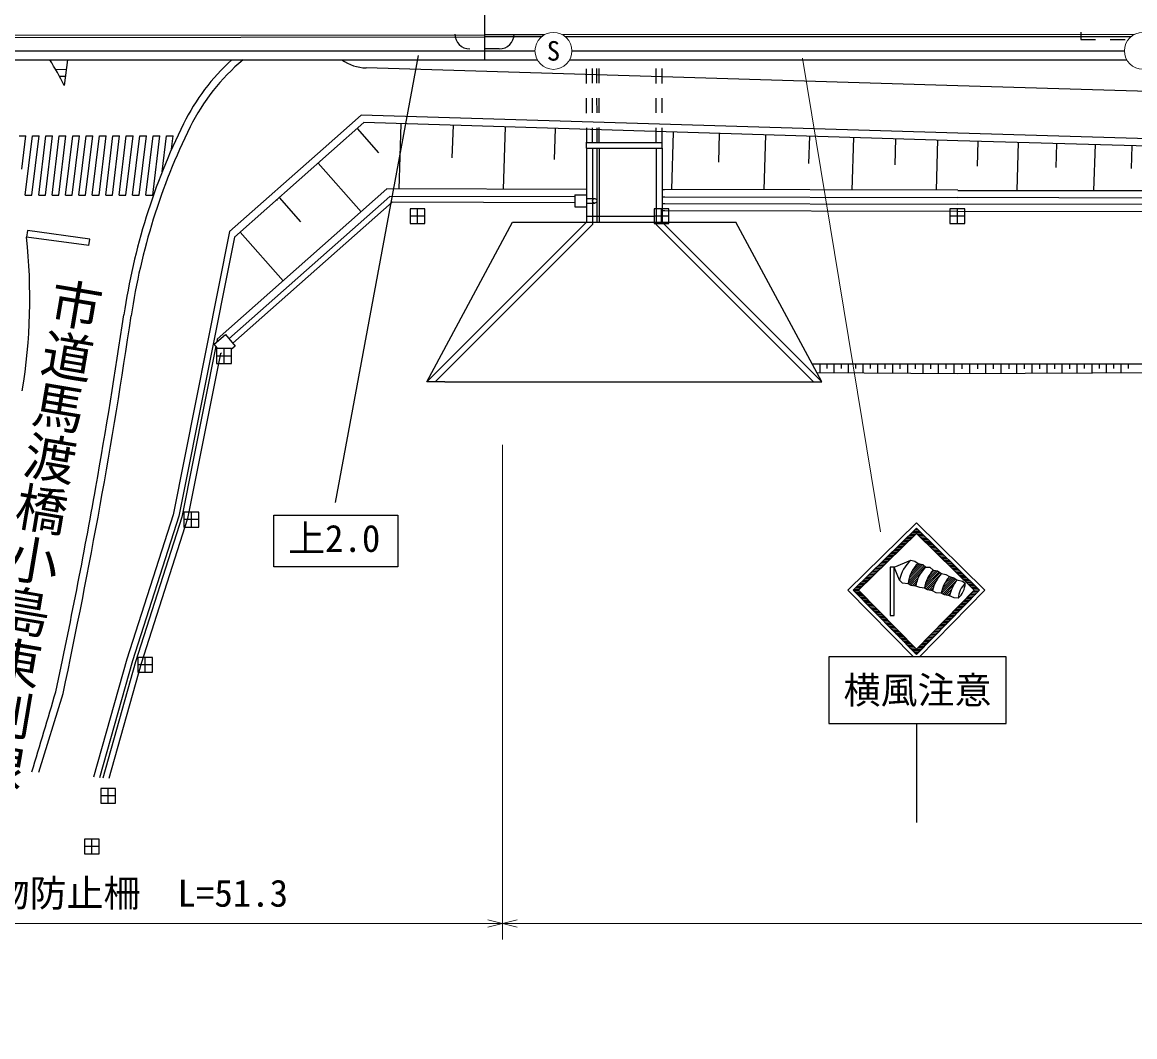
# Model space of a CAD drawing. Units: millimetres, scale not verified. Extents: x -622642 to 680000, y -103464 to 867584.
# Drawn here: x 340189 to 415410, y 209592 to 278183 of the extents above; entities that cross this region are included whole.
import ezdxf
from ezdxf.enums import TextEntityAlignment as Align

# ---------------------------------------------------------------- set-up
doc = ezdxf.new("R2010")
doc.units = ezdxf.units.MM
doc.header["$LTSCALE"] = 1000
for name, color, linetype, lineweight in [('M-BGD', 7, 'Continuous', 25), ('M-BMK-OTRS', 5, 'Continuous', 25), ('M-BMK-ROW', 30, 'Continuous', 25), ('M-STR-HTXT', 7, 'Continuous', 13), ('M-STR-STR1', 1, 'Continuous', 25), ('M-STR-STRC', 7, 'Continuous', 25)]:
    doc.layers.add(name, color=color, linetype=linetype, lineweight=lineweight)
doc.layers.add('M-BMK-HTXT', color=7, linetype='Continuous')
doc.styles.add('@ＭＳ ゴシック', font='')
doc.styles.add('ＭＳ ゴシック', font='')
doc.styles.get('@ＭＳ ゴシック').set_extended_font_data('@MS Gothic')
doc.styles.get('ＭＳ ゴシック').set_extended_font_data('MS Gothic')

msp = doc.modelspace()

# ---------------------------------------------------------------- hatches: boundary and pattern name
at = {"layer": 'M-STR-STRC'}
h = msp.add_hatch(dxfattribs=at)
h.set_pattern_fill('USER', color=256, style=0, pattern_type=2)
h.set_pattern_definition([(0.5893, (400645, 243977), (-2.057, 199.9894), []), (0.5893, (400645, 244077), (-2.057, 199.9894), [])])
h.paths.add_polyline_path([(400645, 243977), (404920, 239789), (400645, 235429), (396372, 239789), (400645, 243977), (400645, 243627), (404559, 239793), (400645, 235786), (396733, 239793), (400645, 243627)])
h = msp.add_hatch(dxfattribs=at)
h.set_pattern_fill('USER', color=256, style=0, pattern_type=2)
h.set_pattern_definition([(45, (400610, 240051), (-141.421, 141.421), []), (45, (400610, 240193), (-141.42, 141.421), [])])
h.paths.add_polyline_path([(400610, 240051, -0.17717), (401281, 241339), (401081, 241523), (400762, 241579, 0.20886), (400090, 240211), (400282, 240099)])
h = msp.add_hatch(dxfattribs=at)
h.set_pattern_fill('USER', color=256, style=0, pattern_type=2)
h.set_pattern_definition([(45, (401745, 239747), (-141.42, 141.421), []), (45, (401745, 239889), (-141.42, 141.421), [])])
h.paths.add_polyline_path([(401745, 239747, -0.15083), (402353, 240907), (402081, 241091), (401785, 241147, 0.1568), (401193, 239915), (401401, 239803)])
h = msp.add_hatch(dxfattribs=at)
h.set_pattern_fill('USER', color=256, style=0, pattern_type=2)
h.set_pattern_definition([(45, (402889, 239412), (-141.42, 141.421), []), (45, (402889, 239553), (-141.42, 141.42), [])])
h.paths.add_polyline_path([(402889, 239412, -0.09403), (403377, 240475), (403169, 240627), (402881, 240707, 0.13383), (402329, 239580), (402553, 239460)])

# ---------------------------------------------------------------- linework, layer by layer
at = {"layer": 'M-BGD'}
for p, q in [((369442, 277383), (369442, 277383)), ((373442, 277384), (373442, 277383)), ((411754, 277518), (411754, 277017)), ((411754, 277017), (412754, 277018)), ((413754, 277018), (414754, 277018)), ((337839, 276246), (371400, 276252)), ((370442, 276383), (370442, 276383)), ((371411, 276246), (374856, 276247)), ((372442, 276383), (371442, 276383)), ((377356, 276247), (383414, 276247)), ((383414, 276247), (396744, 276248)), ((396744, 276248), (396914, 276248)), ((396914, 276248), (403413, 276249)), ((403413, 276249), (414715, 276250)), ((403440, 273876), (363445, 275092)), ((378349, 274044), (378348, 275044)), ((378749, 274054), (378748, 275054)), ((379049, 274054), (379048, 275054)), ((379199, 274058), (379198, 275058)), ((383049, 274049), (383048, 275049)), ((383449, 274049), (383448, 275049)), ((423451, 273283), (403440, 273876)), ((378751, 272054), (378750, 273054)), ((379051, 272054), (379050, 273054)), ((379201, 272058), (379200, 273058)), ((378351, 272044), (378350, 273044)), ((383051, 272049), (383050, 273049)), ((383451, 272049), (383450, 273049)), ((360537, 269634), (363102, 271905)), ((403440, 270676), (363102, 271905)), ((363283, 271399), (354543, 263662)), ((362825, 270994), (364283, 269346)), ((403440, 270176), (363283, 271399)), ((365782, 271323), (365647, 266908)), ((369314, 271216), (369246, 269008)), ((372846, 271108), (372717, 266893)), ((376218, 271005), (376154, 268898)), ((378353, 270044), (378352, 271044)), ((378753, 270054), (378752, 271054)), ((379053, 270054), (379052, 271054)), ((379203, 270058), (379202, 271058)), ((383053, 270049), (383052, 271049)), ((383453, 270049), (383452, 271049)), ((378347, 269676), (378347, 270076)), ((378349, 269676), (378349, 270076)), ((378364, 270053), (383464, 270058)), ((383450, 269676), (383450, 270076)), ((384203, 270762), (384087, 266867)), ((387319, 270669), (387261, 268722)), ((390435, 270576), (390324, 266854)), ((393413, 270488), (393357, 268626)), ((396391, 270399), (396285, 266841)), ((399237, 270314), (399184, 268535)), ((402083, 270229), (401982, 266829)), ((423451, 270083), (403440, 270676)), ((423451, 269583), (403440, 270176)), ((404804, 270148), (404753, 268448)), ((407524, 270067), (407427, 266817)), ((360537, 269634), (354209, 264032)), ((378347, 269676), (383448, 269677)), ((378349, 269676), (378349, 264675)), ((378349, 269676), (383450, 269676)), ((378749, 269676), (378749, 264510)), ((379047, 269676), (379047, 264676)), ((379197, 269676), (379198, 264676)), ((383050, 269676), (383050, 264510)), ((383450, 269676), (383450, 264675)), ((410125, 269989), (410076, 268364)), ((412725, 269912), (412632, 266805)), ((415210, 269838), (415164, 268285)), ((360189, 268660), (363106, 265366)), ((364850, 266910), (353376, 256752)), ((365039, 266409), (354166, 256783)), ((357553, 266327), (359011, 264680)), ((378347, 266880), (364850, 266910)), ((377547, 266382), (365039, 266409)), ((377547, 266512), (378347, 266513)), ((377547, 266512), (377547, 265712)), ((403441, 266825), (383448, 266869)), ((383448, 266369), (403441, 266325)), ((383467, 266868), (383622, 266868)), ((383468, 266368), (383627, 266368)), ((423451, 266782), (403441, 266780)), ((423451, 266282), (403441, 266325)), ((357440, 266162), (357366, 266162)), ((377547, 265712), (378347, 265713)), ((378347, 266260), (378894, 266258)), ((378347, 265960), (378894, 265958)), ((383448, 265929), (403441, 265885)), ((383468, 265928), (383631, 265928)), ((423451, 265842), (403441, 265885)), ((378331, 265072), (382932, 265073)), ((383636, 265428), (383469, 265428)), ((354209, 264032), (350382, 244883)), ((378349, 264675), (367549, 253873)), ((367549, 253873), (373347, 264675)), ((378749, 264510), (368115, 253874)), ((373347, 264675), (378747, 264676)), ((378349, 264675), (378749, 264675)), ((378747, 264676), (388448, 264676)), ((383048, 264510), (393684, 253876)), ((383450, 264676), (394252, 253875)), ((394252, 253875), (388448, 264676)), ((354543, 263662), (350769, 244782)), ((354917, 263993), (357834, 260699)), ((353163, 256429), (353927, 257068)), ((353376, 256752), (353341, 256579)), ((353927, 257068), (354578, 256290)), ((353283, 256286), (350973, 244730)), ((353396, 256150), (353163, 256429)), ((353589, 255777), (353659, 255835)), ((354578, 256290), (354314, 256068)), ((393053, 255074), (393053, 255074)), ((403444, 255075), (393608, 255074)), ((394108, 255074), (394108, 254474)), ((394588, 255074), (394588, 254774)), ((395068, 255074), (395068, 254467)), ((395553, 255074), (395553, 254771)), ((396039, 255074), (396039, 254460)), ((396530, 255074), (396530, 254767)), ((397022, 255074), (397022, 254453)), ((397519, 255074), (397519, 254764)), ((398017, 255074), (398017, 254445)), ((398520, 255075), (398520, 254760)), ((399024, 255075), (399024, 254438)), ((399533, 255075), (399533, 254756)), ((400043, 255075), (400043, 254430)), ((400559, 255075), (400559, 254753)), ((401074, 255075), (401074, 254423)), ((401596, 255075), (401596, 254749)), ((402118, 255075), (402118, 254415)), ((402646, 255075), (402646, 254745)), ((403175, 255075), (403175, 254407)), ((423455, 255076), (403444, 255075)), ((403709, 255075), (403709, 254741)), ((404244, 255075), (404244, 254410)), ((404777, 255075), (404777, 254743)), ((405309, 255075), (405309, 254416)), ((405837, 255075), (405837, 254746)), ((406365, 255076), (406365, 254422)), ((406888, 255076), (406888, 254749)), ((407410, 255076), (407410, 254428)), ((407929, 255076), (407929, 254752)), ((408447, 255076), (408447, 254434)), ((408960, 255076), (408960, 254755)), ((409474, 255076), (409474, 254440)), ((409982, 255076), (409982, 254758)), ((410491, 255076), (410491, 254446)), ((410995, 255076), (410995, 254761)), ((411499, 255076), (411499, 254451)), ((411999, 255076), (411999, 254764)), ((412498, 255076), (412498, 254457)), ((412993, 255076), (412993, 254767)), ((413488, 255076), (413488, 254463)), ((413978, 255076), (413978, 254769)), ((414469, 255076), (414469, 254469)), ((414955, 255076), (414955, 254772)), ((393650, 254477), (393649, 254477)), ((403444, 254405), (393929, 254475)), ((423455, 254520), (403444, 254405)), ((368751, 253874), (367549, 253873)), ((368751, 253874), (394252, 253875)), ((350382, 244883), (347269, 235116)), ((350769, 244782), (347653, 235001)), ((350973, 244730), (347854, 234940)), ((347269, 235116), (345015, 227134)), ((347653, 235001), (345420, 227097)), ((347854, 234940), (345633, 227078)), ((341312, 227469), (342946, 232799))]:
    msp.add_line(p, q, dxfattribs=at)
msp.add_circle((378897, 266108), 150, dxfattribs=at)
for centre, radius, start, end in [((-137118, 382060), 485524, 349.53096, 349.53096), ((370442, 277383), 1000, 180.01204, 270.01204), ((372442, 277383), 1000, 270.01204, 0.01204), ((364096, 264899), 14001, 129.88424, 153.70212), ((363537, 278091), 3000, 234.64359, 268.25784), ((390097, 252050), 43004, 153.70212, 171.61064), ((-51668, 317200), 403540, 347.92736, 351.61067), ((-51665, 317200), 397036, 350.73309, 350.73977)]:
    msp.add_arc(centre, radius, start, end, dxfattribs=at)
at = {"layer": 'M-BMK-OTRS'}
for p, q in [((365190, 266009), (354422, 256476)), ((377547, 265982), (365190, 266009)), ((403444, 265385), (383636, 265428)), ((423454, 265341), (403444, 265385)), ((353589, 255777), (351361, 244630)), ((351361, 244630), (348237, 234825)), ((348237, 234825), (346038, 227041))]:
    msp.add_line(p, q, dxfattribs=at)
at = {"layer": 'M-BMK-ROW'}
for p, q in [((367415, 265570), (366415, 265570)), ((366415, 265570), (366415, 264570)), ((366915, 264570), (366915, 265570)), ((367415, 264570), (367415, 265570)), ((383915, 265572), (382915, 265572)), ((382915, 265572), (382915, 264572)), ((383415, 264572), (383415, 265572)), ((383915, 264572), (383915, 265572)), ((403915, 265574), (402915, 265574)), ((402915, 265574), (402915, 264574)), ((403415, 264574), (403415, 265574)), ((403915, 264574), (403915, 265574)), ((367415, 265070), (366415, 265070)), ((383915, 265072), (382915, 265072)), ((403915, 265074), (402915, 265074)), ((366415, 264570), (367415, 264570)), ((382915, 264572), (383915, 264572)), ((402915, 264574), (403915, 264574)), ((354332, 256114), (353332, 256114)), ((353332, 256114), (353332, 255114)), ((353832, 255114), (353832, 256114)), ((354332, 255114), (354332, 256114)), ((354332, 255614), (353332, 255614)), ((353332, 255114), (354332, 255114)), ((352122, 245053), (351122, 245053)), ((351122, 245053), (351122, 244053)), ((352122, 244553), (351122, 244553)), ((351622, 244053), (351622, 245053)), ((352122, 244053), (352122, 245053)), ((351122, 244053), (352122, 244053)), ((348994, 235238), (347994, 235238)), ((347994, 235238), (347994, 234238)), ((348994, 234738), (347994, 234738)), ((348494, 234238), (348494, 235238)), ((348994, 234238), (348994, 235238)), ((347994, 234238), (348994, 234238)), ((346492, 226382), (345492, 226382)), ((345492, 226382), (345492, 225382)), ((346492, 225882), (345492, 225882)), ((345992, 225382), (345992, 226382)), ((346492, 225382), (346492, 226382)), ((345492, 225382), (346492, 225382)), ((345397, 222959), (344397, 222959)), ((344397, 222959), (344397, 221959)), ((344897, 221959), (344897, 222959)), ((345397, 221959), (345397, 222959)), ((345397, 222459), (344397, 222459)), ((344397, 221959), (345397, 221959))]:
    msp.add_line(p, q, dxfattribs=at)
at = {"layer": 'M-STR-HTXT'}
for p, q in [((392944, 275760), (398223, 243738)), ((372660, 216177), (372660, 249616)), ((372660, 217247), (371660, 217497)), ((372660, 217247), (373660, 217497)), ((321360, 217247), (372660, 217247)), ((372660, 217247), (371660, 216997)), ((372660, 217247), (567703, 217247)), ((372660, 217247), (373660, 216997))]:
    msp.add_line(p, q, dxfattribs=at)
for centre in [(376106, 276247), (415965, 276250)]:
    msp.add_circle(centre, 1250, dxfattribs=at)
at = {"layer": 'M-STR-STR1'}
for p, q in [((371440, 285502), (371442, 275646)), ((337682, 275639), (371411, 275646)), ((371411, 275646), (375010, 275647)), ((377203, 275647), (383414, 275647)), ((383414, 275647), (396744, 275648)), ((396914, 275648), (403414, 275649)), ((403414, 275649), (414868, 275650))]:
    msp.add_line(p, q, dxfattribs=at)
at = {"layer": 'M-STR-STRC'}
for p, q in [((337241, 277312), (371418, 277342)), ((337439, 277162), (371418, 277192)), ((375505, 277342), (371418, 277341)), ((375289, 277192), (371418, 277191)), ((415380, 277355), (376707, 277343)), ((415158, 277204), (376923, 277193)), ((343240, 275641), (343030, 273908)), ((361360, 245719), (366990, 275946)), ((396744, 275648), (396914, 275648)), ((343157, 274960), (342448, 274985)), ((343103, 274511), (342708, 274526)), ((339972, 270499), (340425, 270499)), ((340151, 268239), (340425, 270499)), ((340393, 266499), (340878, 270499)), ((340847, 266499), (341332, 270499)), ((340878, 270499), (341332, 270499)), ((341300, 266499), (341785, 270499)), ((341753, 266499), (342238, 270499)), ((341785, 270499), (342238, 270499)), ((342207, 266499), (342692, 270499)), ((342660, 266499), (343145, 270499)), ((342692, 270499), (343145, 270499)), ((343113, 266499), (343598, 270499)), ((343567, 266499), (344052, 270499)), ((343598, 270499), (344052, 270499)), ((344020, 266499), (344505, 270499)), ((344473, 266499), (344959, 270499)), ((344505, 270499), (344959, 270499)), ((344927, 266499), (345412, 270499)), ((345380, 266499), (345865, 270499)), ((345412, 270499), (345865, 270499)), ((345833, 266499), (346319, 270499)), ((346287, 266499), (346772, 270499)), ((346319, 270499), (346772, 270499)), ((346740, 266499), (347225, 270499)), ((347193, 266499), (347679, 270499)), ((347225, 270499), (347679, 270499)), ((347647, 266499), (348132, 270499)), ((348100, 266499), (348585, 270499)), ((348132, 270499), (348585, 270499)), ((348553, 266499), (349039, 270499)), ((349007, 266499), (349492, 270499)), ((349039, 270499), (349492, 270499)), ((349651, 268072), (349945, 270499)), ((349945, 270499), (350399, 270499)), ((350289, 269598), (350399, 270499)), ((340393, 266499), (340847, 266499)), ((341300, 266499), (341753, 266499)), ((342207, 266499), (342660, 266499)), ((343113, 266499), (343567, 266499)), ((344020, 266499), (344473, 266499)), ((344927, 266499), (345380, 266499)), ((345833, 266499), (346287, 266499)), ((346740, 266499), (347193, 266499)), ((347647, 266499), (348100, 266499)), ((348553, 266499), (349007, 266499)), ((340542, 264099), (340481, 263653)), ((344754, 263524), (340542, 264099)), ((344693, 263078), (340481, 263653)), ((344693, 263078), (344754, 263524)), ((357194, 244860), (365594, 244860)), ((357194, 241360), (357194, 244860)), ((365594, 244860), (365594, 241360)), ((396372, 239789), (400645, 243977)), ((400645, 243977), (404920, 239789)), ((396733, 239793), (400645, 243627)), ((400645, 243627), (404559, 239793)), ((399142, 241341), (400267, 241809)), ((400267, 241809), (400538, 241739)), ((400538, 241739), (400762, 241579)), ((400762, 241579), (401081, 241523)), ((401081, 241523), (401281, 241339)), ((365594, 241360), (357194, 241360)), ((399142, 241341), (398880, 241341)), ((398880, 241341), (398880, 238062)), ((399498, 240459), (399142, 241341)), ((399142, 238062), (399142, 241341)), ((401281, 241339), (401545, 241347)), ((401545, 241347), (401785, 241147)), ((401785, 241147), (402081, 241091)), ((402081, 241091), (402353, 240907)), ((402353, 240907), (402641, 240851)), ((402641, 240851), (402881, 240707)), ((399706, 240251), (399498, 240459)), ((400090, 240211), (399706, 240251)), ((400282, 240099), (400090, 240211)), ((400610, 240051), (400282, 240099)), ((400882, 239955), (400610, 240051)), ((402881, 240707), (403169, 240627)), ((403169, 240627), (403377, 240475)), ((403377, 240475), (403760, 240395)), ((403760, 240395), (403944, 240251)), ((400645, 235429), (396372, 239789)), ((400645, 235786), (396733, 239793)), ((404559, 239793), (400645, 235786)), ((404920, 239789), (400645, 235429)), ((400846, 235277), (405274, 239793)), ((401193, 239915), (400882, 239955)), ((401401, 239803), (401193, 239915)), ((401745, 239747), (401401, 239803)), ((401985, 239604), (401745, 239747)), ((402329, 239580), (401985, 239604)), ((402553, 239460), (402329, 239580)), ((402889, 239412), (402553, 239460)), ((403193, 239268), (402889, 239412)), ((403465, 239244), (403193, 239268)), ((398880, 238062), (399142, 238062)), ((400643, 230777), (400643, 224083))]:
    msp.add_line(p, q, dxfattribs=at)
msp.add_lwpolyline([(405274, 239793), (400645, 244327), (396019, 239793), (400444, 235277)], dxfattribs=at)
msp.add_lwpolyline([(394725, 230777), (406725, 230777), (406725, 235277), (394725, 235277)], close=True, dxfattribs=at)
for centre, radius, start, end in [((326909, 265897), 18002, 26.42542, 32.77012), ((364096, 264899), 14501, 132.19435, 153.70212), ((390097, 252050), 43504, 153.70212, 171.61064), ((301695, 259544), 39004, 350.73307, 6.0472), ((-51665, 317200), 403036, 349.93265, 351.61064), ((-51665, 317200), 403036, 347.92734, 349.93269), ((401948, 239958), 2501, 132.25263, 168.44847), ((401991, 240126), 1903, 130.24402, 177.43276), ((402705, 239777), 2114, 132.35347, 172.54082), ((403405, 239611), 2232, 136.51194, 172.15759), ((403927, 239343), 2219, 135.18482, 169.49361), ((404673, 239131), 2387, 138.67913, 169.17007), ((405935, 238658), 3138, 144.61799, 166.10513), ((405063, 239100), 1605, 134.19506, 174.87816), ((402602, 240273), 1343, 309.98288, 359.09035), ((-42904, 345809), 401560, 342.86693, 343.67022)]:
    msp.add_arc(centre, radius, start, end, dxfattribs=at)

# ---------------------------------------------------------------- texts
at = {"layer": 'M-BMK-HTXT', "style": '@ＭＳ ゴシック'}
msp.add_text('市道馬渡橋小島東割線', height=2566, rotation=260.38, dxfattribs=at).set_placement((341175, 243555), align=Align.MIDDLE_CENTER)
at = {"layer": 'M-STR-HTXT', "style": 'ＭＳ ゴシック'}
for s, height, p in [('S', 1320, (376106, 276247)), ('投棄物防止柵\u3000L=51.3', 1833, (345674, 219299))]:
    msp.add_text(s, height=height, dxfattribs=at).set_placement(p, align=Align.MIDDLE_CENTER)
at = {"layer": 'M-STR-STRC', "style": 'ＭＳ ゴシック'}
msp.add_text('上2.0', height=1833, dxfattribs=at).set_placement((361281, 241823), align=Align.BOTTOM_CENTER)
msp.add_text('横風注意', height=1833, dxfattribs=at).set_placement((400725, 233027), align=Align.MIDDLE_CENTER)

doc.saveas('drawing.dxf')
